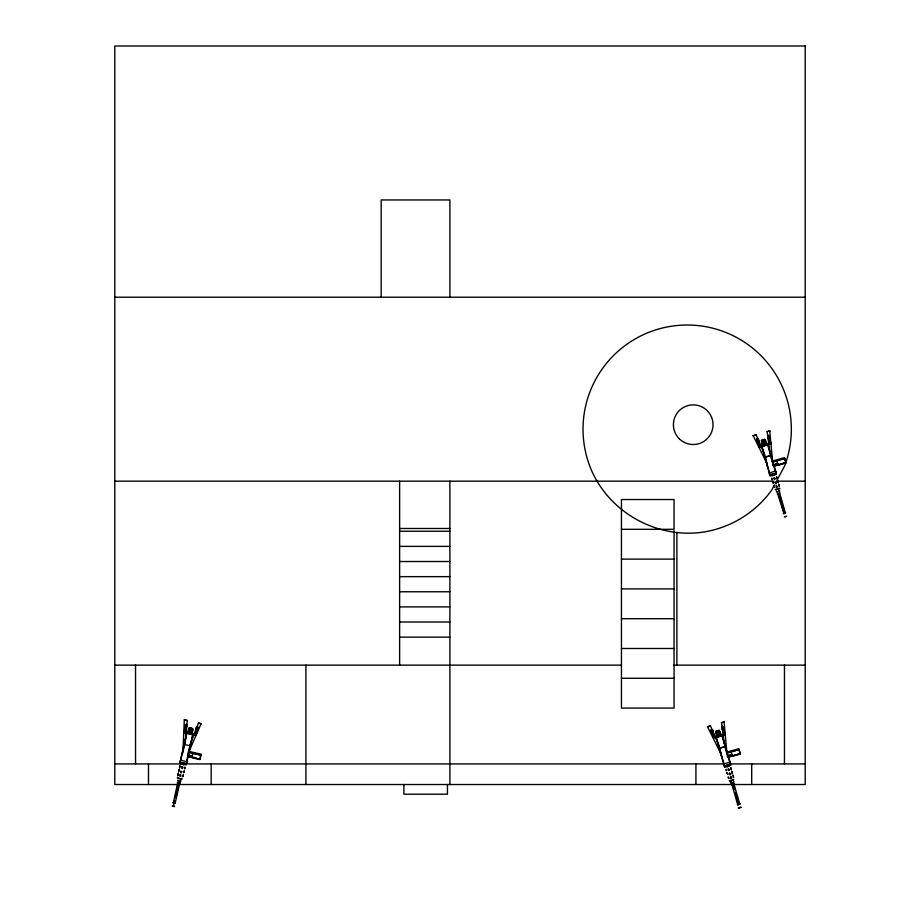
<?xml version="1.0" encoding="UTF-8"?>
<svg xmlns="http://www.w3.org/2000/svg" width="920" height="920" viewBox="0 0 920 920"><rect width="100%" height="100%" fill="white"/><g stroke="black" fill="none" stroke-linecap="round" stroke-linejoin="round"><path stroke-width="1.38" d="M190.095 731.101C188.933 729.238 192.579 729.928 190.716 731.25M182.977 750.846L184.299 719.808L187.3 720.486L185.115 743.935M185.644 726.512L185.725 725.696M185.874 725.489L186.852 725.707M185.713 725.788C187.945 725.938 185.943 723.752 185.184 725.88C185.392 728.95 188.968 725.086 185.863 725.144M196.132 728.352C196.431 731.204 199.686 727.559 197.443 726.731C194.683 728.192 197.374 727.076 197.938 728.755M196.351 727.409L196.466 728.099M196.42 728.663L197.006 727.973M711.896 731.929L711.275 730.123M722.372 728.629L722.844 726.662L725.362 734.781L713.518 738.196L711.275 730.434M723.189 728.824L723.005 727.662M757.033 439.61C757.045 436.804 760.553 441.496 757.585 441.232C756.067 438.943 757.194 439.622 758.149 439.817M758.287 440.749L758.126 439.737M758.54 439.565C758.609 436.747 754.791 439.783 757.574 440.335M767.947 437.023L769.649 443.21L760.104 445.959L757.942 438.771M191.912 757.356L187.703 756.665M184.299 719.808L187.3 720.486M183.54 745.717L183.781 744.648M184.621 744.591L182.482 754.02M188.151 731.331L188.669 729.031L188.818 730.894L191.969 731.561L192.361 729.87L192.935 730.043M173.362 802.746L177.882 782.069M189.083 733.827L189.577 731.607M173.408 806.288L174.397 800.607M175.03 797.824L176.283 792.258M176.916 789.463L178.169 783.897M176.077 796.593L177.33 791.027M177.951 788.244L178.836 782.609M190.52 734.148L191.015 731.929L192.441 732.251L192.947 729.997M180.239 781.16L175.145 803.148M188.588 755.849L189.968 755.481L187.507 755.596M189.865 745.74L187.737 755.193L188.312 755.297M186.208 763.301L192.935 733.47M190.428 747.27L190.67 746.2M187.795 755.86L188.634 755.619M189.071 755.274L189.796 756.033L187.852 755.906M190.106 755.906L189.129 755.86L190.29 755.78M189.819 756.067L189.302 755.343L190.934 756.067M198.501 723.016L201.112 723.775L198.501 723.016L189.865 745.143M190.946 756.021L192.303 756.505M197.685 727.57L197.271 728.203M191.613 755.86L192.015 756.297L191.13 755.745M200.836 755.009L199.893 759.218L187.783 756.332M186.691 726.478L185.851 725.604M196.512 728.283L197.064 729.134M198.145 727.812L197.213 729.111M757.056 439.449L758.149 439.288M767.706 435.827L767.694 436.402M769.062 437.541L769.028 436.862M711.332 729.985L711.39 730.825M712.747 731.457L712.574 730.894M189.29 750.858L201.146 723.615M774.548 473.708L773.651 474.122M775.606 473.363L774.95 473.857M775.617 489.52L776.733 489.497M779.7 493.246L778.377 493.867M778.769 490.003L785.393 512.957L784.093 513.555M728.881 764.784L727.984 765.187M733.171 779.815L732.814 780.022M738.105 804.689L739.726 804.034L733.872 783.771M774.49 484.921L771.811 489.923A104.167 104.167 0 0 1 704.076 531.967C658.594 539.178 611.478 513.947 592.273 472.098A104.167 104.167 0 0 1 683.859 325.07A104.167 104.167 0 0 1 784.645 465.945L777.124 479.998M185.794 725.155L186.392 724.442M186.829 725.569L185.736 725.305L186.093 724.523M757.666 439.679L757.562 440.864M768.039 436.977L768.729 435.804L771.029 443.716L767.659 444.682M768.729 437.023C766.624 430.1 768.05 443.9 769.143 435.988M711.367 730.112L712.034 729.824M711.424 730.63C710.757 734.608 715.334 729.617 711.309 730.56M712.62 731.089C714.069 728.364 708.963 729.836 711.643 731.377M722.073 727.03L723.097 727.007L721.981 727.341L723.982 734.275L714.438 737.035L712.574 730.652M722.43 727.835L722.476 728.744M186.472 726.696L186.427 725.673M196.581 728.249L197.282 728.122M757.217 438.69L757.056 439.76M768.246 436.758L767.981 437.414M711.746 730.997L712.781 731.4M712.586 731.733L712.011 731.906M184.702 763.485L183.942 763.428M177.847 780.332L178.204 780.516M173.248 802.643L174.041 802.654M774.835 465.025L773.248 465.669L776.756 463.806M773.95 465.037L776.089 464.002M773.582 465.543L772.984 465.508M774.099 465.336L775.387 464.738M774.433 465.106L774.145 464.956M775.859 464.416L774.985 464.588M777.86 463.45L776.399 464.22L778.193 463.507M775.157 489.52L778.17 489.279M727.271 756.7L730.469 755.366M729.065 755.757L728.283 756.389L730.296 755.044M728.145 756.286L728.939 755.78L728.192 756.263M730.1 755.481L728.456 756.355M728.847 756.286L728.352 756.113M732.136 754.538L730.422 755.067M729.767 755.837L729.088 755.975L729.617 755.584M730.48 755.331L730.227 755.056M731.089 754.871L731.308 754.756M731.504 754.699L732.469 754.492L732.056 754.906M764.577 439.725L765.175 439.426L764.324 439.472M776.572 463.795L775.134 464.485M776.974 491.452L776.434 491.855L777.377 491.717M779.125 491.176L779.746 490.82L778.826 490.843M779.55 491.027L777.273 491.786M777.94 493.626L778.734 493.695M730.043 755.285L729.939 755.492M732.515 754.906L731.975 754.653M728.192 765.106L726.938 765.497M728.513 766.21L727.26 766.601M729.87 780.39L729.203 780.884L731.803 780.39M733.458 782.241L734.068 781.896L733.171 782.368M764.324 439.852L764.911 439.668M763.255 445.142L762.749 445.602L763.864 445.441M715.829 731.365L716.737 731.043M716.415 731.181L715.633 731.676L716.415 731.549M718.658 730.928L719.509 730.491L718.658 730.549M196.926 727.122L197.869 727.456L196.075 735.494L190.359 734.16M767.912 435.608L768.51 435.597M757.413 440.68L758.137 440.76M722.844 728.18C721.613 720.935 721.844 735.034 723.476 727.053M773.973 475.237L774.87 474.823L774.479 473.489L771.569 474.329L771.96 475.663L772.938 475.536M778.147 493.546L777.296 494.005L778.228 493.822M784.932 513.245L785.703 512.877L784.99 512.889M784.633 516.603C782.782 517.96 789.13 515.338 785.323 516.534M728.306 766.303L729.203 765.888L728.812 764.554L725.903 765.405L726.282 766.728L727.513 766.544M733.091 779.987L732.182 780.275M731.469 782.391L731.147 782.862M738.173 804.333L737.391 804.701L738.242 804.609M739.255 804.31L740.036 803.942L739.393 803.999M764.6 439.829L763.623 440.128M773.409 474.214C775.836 473.167 770.293 474.662 772.869 474.363M777.848 489.198L779.021 488.554M778.998 493.614L779.677 493.074M728.203 765.187L727.11 765.532M732.251 780.286L733.872 779.332M732.711 784.53L731.595 784.956L732.55 784.886M763.209 439.645L761.242 440.542L762.795 440.358M762.795 439.841L762.093 440.484M764.198 439.99L762.22 440.542M716.553 731.043L717.129 730.905M717.945 731.193L719.072 730.549M718.52 731.067L717.025 731.515M773.536 474.248L772.777 474.467M773.363 475.076L772.708 475.571M773.846 475.352L773.099 475.571M728.18 766.429L727.432 766.636M732.504 780.356L731.193 780.735M732.895 782.506L732.021 782.759M739.116 804.425L738.426 804.62M717.025 730.871L718.048 730.583M756.113 434.792L753.204 435.804L756.113 434.792L764.922 455.078M767.142 431.606L769.798 431.02L767.142 431.606L770.051 453.778M758.103 439.035L756.942 439.369L759.184 447.131L765.44 445.498M757.252 440.416L758.402 440.082M769.143 437.241L767.958 437.334L768.556 437.839M765.543 442.232L762.45 443.129L761.426 441.623L762.082 443.888L763.473 443.486L764.094 445.613M761.656 446.2L767.878 444.394M759.172 447.085L771.018 443.67M764.819 457.148L771.04 455.354M764.865 457.32L771.086 455.526M772.397 461.115L784.495 457.631L786.025 462.933L773.893 466.291M772.593 461.782L776.675 460.598L778.021 465.244L785.806 462.668L784.61 458.516L772.662 462.012L784.725 458.424M767.544 466.601L765.359 457.171M773.766 464.807L773.214 464.991L770.523 455.687M773.8 465.968L785.772 462.565M775.583 471.086L769.66 472.857M775.755 471.695L776.342 472.673M770.178 475.72L761.645 445.084M773.858 474.662L776.399 473.926M710.435 725.857L707.537 726.869L710.435 725.857L719.256 746.154M721.475 722.671L724.12 722.085L721.475 722.671L724.201 743.452M712.735 731.158L711.585 731.423M722.292 728.398L723.431 728.065M719.992 731.515L719.394 731.641L719.877 733.344M718.566 732.481L717.439 732.803L718.014 733.861M716.772 734.194L719.865 733.309M716.404 734.907L717.807 734.551L718.428 736.678M719.371 735.172L721.636 734.516L730.733 764.991M715.99 737.265L722.211 735.471M719.773 736.563L722.027 735.908M719.152 748.224L725.374 746.419M719.198 748.385L725.42 746.591M726.731 752.192L738.817 748.696L740.358 753.997L732.355 756.309L731.009 751.663L726.926 752.847L724.074 721.924M729.64 752.272L739.047 749.489M726.984 753.089L738.956 749.627M721.889 757.7L719.704 748.27M728.099 755.872L727.536 756.067L724.856 746.752M728.145 757.079L740.106 753.63L738.944 749.593M728.467 757.148L740.117 753.675M723.695 763.956L729.917 762.151M730.123 762.875L730.376 763.784M724.511 766.785L727.053 766.061M732.711 784.932L734.482 784.185L733.7 784.196M717.531 730.779L718.52 730.48M717.543 731.319L716.553 731.619M776.572 489.601L779.942 488.359L778.573 488.382M784.162 513.486L783.265 513.693M727.202 765.44L725.96 765.624M730.572 780.861L731.342 780.574M732.067 782.713L731.239 782.908M732.343 785.013L733.7 784.288M186.208 724.603L186.955 724.994M186.427 726.168C189.175 725.454 185.184 722.648 185.414 725.466M197.064 727.053L197.65 727.191M772.616 474.421L771.638 474.559M783.92 513.533L777.526 493.292M726.248 765.865L724.994 765.969M731.71 782.793L730.952 782.931M739.174 804.045L739.829 803.884M722.752 727.869L721.958 727.191M764.002 439.53L764.6 439.357M718.324 730.595L719.244 730.399M716.749 731.504L715.829 731.699M188.267 755.642L189.221 755.481M189.808 755.826L190.601 755.941L189.945 755.642M188.715 755.872L189.221 755.308L189.175 755.998M189.359 755.941L191.107 756.125M184.115 763.439L182.459 763.094M179.653 783.127L179.089 782.747M173.788 802.619L172.96 802.631L174.236 803.033M776.422 489.555L775.663 489.67M729.997 780.746L730.756 780.62M766.038 444.36L766.624 444.429L766.026 444.463M720.095 735.54L720.946 735.494M114.793 297.206L805.207 297.206M114.793 481.171L773.639 481.171M776.503 481.171L805.207 481.171M399.636 528.494L449.891 528.494M621.448 529.322L674.061 529.322L674.061 499.537L621.448 499.537L621.448 708.067L674.061 708.067L674.061 530.748M399.636 531.265L449.891 531.265M399.636 546.388L449.891 546.388M621.448 559.118L674.061 559.118M399.636 561.51L449.891 561.51M399.636 576.644L449.891 576.644M621.448 588.904L674.061 588.904M399.636 591.767L449.891 591.767M399.636 606.889L449.891 606.889M621.448 618.7L674.061 618.7M399.636 622.012L449.891 622.012M399.636 637.146L449.891 637.146M621.448 648.485L674.061 648.485M114.793 665.137L621.414 665.137M674.049 665.137L805.207 665.137M621.448 678.281L674.061 678.281M114.793 763.922L181.355 763.922M185.644 763.922L724.534 763.922M729.894 763.922L805.207 763.922M178.054 777.641L177.238 777.756L180.377 778.872M180.308 780.988L181.01 780.976L180.377 780.666M175.409 803.24L173.88 802.999M189.37 727.915L189.968 728.03M186.035 726.685L185.598 726.282M189.922 755.538L190.578 755.607M183.471 764.531L184.448 764.612L184.759 763.244L181.792 762.588L181.493 763.945L182.666 764.37M181.067 778.837C178.296 778.389 184.011 779.654 181.689 778.458M178.089 782.483L177.307 782.518L179.802 783.242M722.602 728.214L721.706 727.57M183.919 763.519L182.436 763.186M179.63 780.896L180.607 780.769M180.102 781.011L178.388 780.631M190.152 727.973L191.682 728.295M190.727 728.134L189.025 727.996L189.796 728.364M190.854 728.755L192.245 728.559M191.383 728.858L193.016 728.928L191.923 728.444M182.93 764.439L184.023 764.508L182.195 764.221M183.298 764.589L182.183 764.313M173.558 806.046C169.648 805.391 176.249 807.415 174.225 806.219M185.587 725.972L186.76 726.236M197.616 728.686L196.454 728.421L195.109 734.39L185.414 732.205L187.001 725.167L185.828 724.902L184.046 732.78L186.909 733.389M188.163 731.296L189.566 731.653M189.486 732.699L187.185 732.182L179.906 763.14M185.426 732.159L195.12 734.344M186.668 733.159L192.981 734.585M184.115 744.452L190.44 745.879M183.275 748.19L183.31 748.707M188.887 751.41L201.169 754.181L199.95 759.563L191.831 757.735L192.889 753.02L188.738 752.077M188.68 752.318L200.986 754.986M192.809 753.365L200.802 755.17M190.589 756.608L196.04 757.838M180.561 760.254L186.875 761.679M180.412 760.909L180.182 761.898M186.725 762.323L186.507 763.335M183.643 763.98L186.231 764.566M181.55 763.715L179.86 763.335L186.714 732.964L193.027 734.39L186.185 764.75L182.528 763.933M179.756 778.561L178.825 778.377M190.888 728.697L189.888 728.479M182.919 763.244L181.746 762.818M191.555 728.329L192.153 728.433M190.474 728.594L189.209 728.203M189.336 733.665L188.071 733.274M178.503 780.62L177.778 780.39M179.331 782.828L180.274 783.184L177.698 782.77M753.158 435.643L766.946 463.473M707.48 726.708L720.659 753.284M769.407 436.908L768.269 436.287L767.636 437.425M723.741 727.973L722.602 727.363L721.97 728.49M771.443 455.699L771.754 456.757M767.303 443.451L770.845 455.71M771.512 458.034L776.123 474.007M765.555 442.278L765.06 440.565L765.658 440.45L766.303 442.669L764.888 443.072L765.509 445.211M779.769 495.926L784.519 512.371M764.279 442.577L764.232 441.393L763.106 441.715L763.669 442.75M779.447 497.501L780.631 501.607M782.218 507.092L783.403 511.209M764.658 457.654L764.968 458.712M769.258 473.57L769.557 474.628M725.776 746.764L726.075 747.822M719.969 731.469L720.624 733.734L719.221 734.137L719.842 736.276M733.7 785.622L734.896 789.728M735.678 792.476L737.656 799.331M718.612 733.643L718.554 732.458M736.149 796.789L738.127 803.643M730.687 780.309L737.702 804.609M716.795 734.24L715.76 732.688L716.415 734.953M715.967 736.149L724.787 766.705M718.991 748.719L719.29 749.777M723.58 764.635L723.89 765.693M769.741 430.859L772.605 461.84M784.461 665.137L784.461 763.922M751.697 763.922L751.697 784.519M695.922 763.922L695.922 784.519M676.89 532.91L676.89 665.137M449.891 297.206L449.891 199.95L381.179 199.95L381.179 297.206M449.891 481.171L449.891 784.519M447.453 784.519L447.453 794.202L403.903 794.202L403.903 784.519M399.636 481.171L399.636 665.137M305.911 665.137L305.911 784.519M211.174 763.922L211.174 784.519M148.488 763.922L148.488 784.519M135.539 665.137L135.539 763.922M179.917 765.819L179.549 767.889L179.917 765.819M179.066 769.603L178.675 771.742L179.066 769.603M731.894 771.523L732.469 773.513L731.894 771.523M777.561 480.458L778.136 482.448L777.561 480.458M732.987 775.307L733.596 777.434L733.044 775.181M778.654 484.242L779.274 486.369L778.654 484.242M184.69 768.234L184.517 769.005L185.058 766.981L184.69 768.234M178.204 773.421L177.778 775.721L178.204 773.421M183.827 772.064L183.758 772.777L184.207 770.753L183.827 772.064M730.825 767.809L731.377 769.718L730.825 767.809M776.491 476.732L777.043 478.641L776.549 476.606M182.953 775.951L182.746 776.836L183.344 774.606L182.953 775.951M772.259 479.481C771.914 481.045 771.109 475.858 772.259 479.481M726.593 770.546C726.248 772.11 725.443 766.923 726.593 770.546M774.49 487.209C774.053 488.589 773.283 483.184 774.49 487.209M728.824 778.274C728.387 779.654 727.616 774.26 728.824 778.274M773.363 483.31L772.558 481.792L773.363 483.31M727.697 774.387L726.892 772.857L727.697 774.387M179.848 775.043L179.618 776.066L180.941 776.365L180.63 774.64L179.848 775.043M180.688 771.328L180.998 773.03L182.011 771.627L180.688 771.328M181.631 767.13L181.987 768.648L182.965 767.429L182.424 766.682L181.631 767.13M775.077 478.561L774.651 479.55L773.605 478.388L774.099 477.618L775.077 478.561M729.41 769.637L728.985 770.626L727.938 769.453L728.421 768.683L729.41 769.637M738.38 807.967L741.002 807.277L738.38 807.967M776.342 482.919L775.905 483.862L774.801 482.528L775.307 481.792L776.342 482.919M730.664 773.996L730.227 774.928L729.134 773.593L729.629 772.869L730.664 773.996M776.353 485.449L776.146 487.186L776.94 487.473L777.457 486.818L776.353 485.449M730.687 776.526L730.48 778.262L731.273 778.538L731.791 777.883L730.687 776.526M739.358 807.714L740.025 807.564L739.358 807.714M767.82 444.21L761.599 446.004L770.235 475.916L776.457 474.122L767.82 444.21M722.154 735.275L715.932 737.069L724.569 766.981L730.79 765.187L722.154 735.275M805.207 46L114.793 46L114.793 784.519L805.207 784.519L805.207 46M679.202 438.713A19.814 19.814 0 0 0 712.356 429.835A19.814 19.814 0 0 0 688.079 405.559A19.814 19.814 0 0 0 679.202 438.713"/></g></svg>
